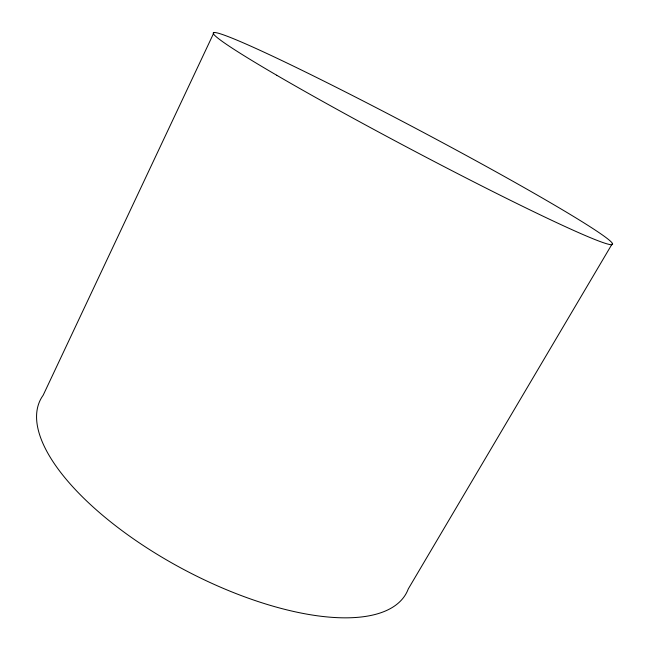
<?xml version="1.0" encoding="UTF-8"?>
<svg xmlns="http://www.w3.org/2000/svg" width="649" height="649" viewBox="0 0 649 649"><rect width="100%" height="100%" fill="white"/><g stroke="black" fill="none" stroke-linecap="round" stroke-linejoin="round"><path stroke-width="0.97" d="M214.04 32.45L43.15 395.265A206.958 83.551 27.9 0 0 184.154 569.717A206.958 83.551 27.9 0 0 408.27 588.943L612.437 243.432M276.734 75.26A225.974 10.36 27.9 0 0 607.545 244A225.974 10.36 27.9 0 0 354.338 96.466A225.974 10.36 27.9 0 0 276.734 75.26"/></g></svg>
